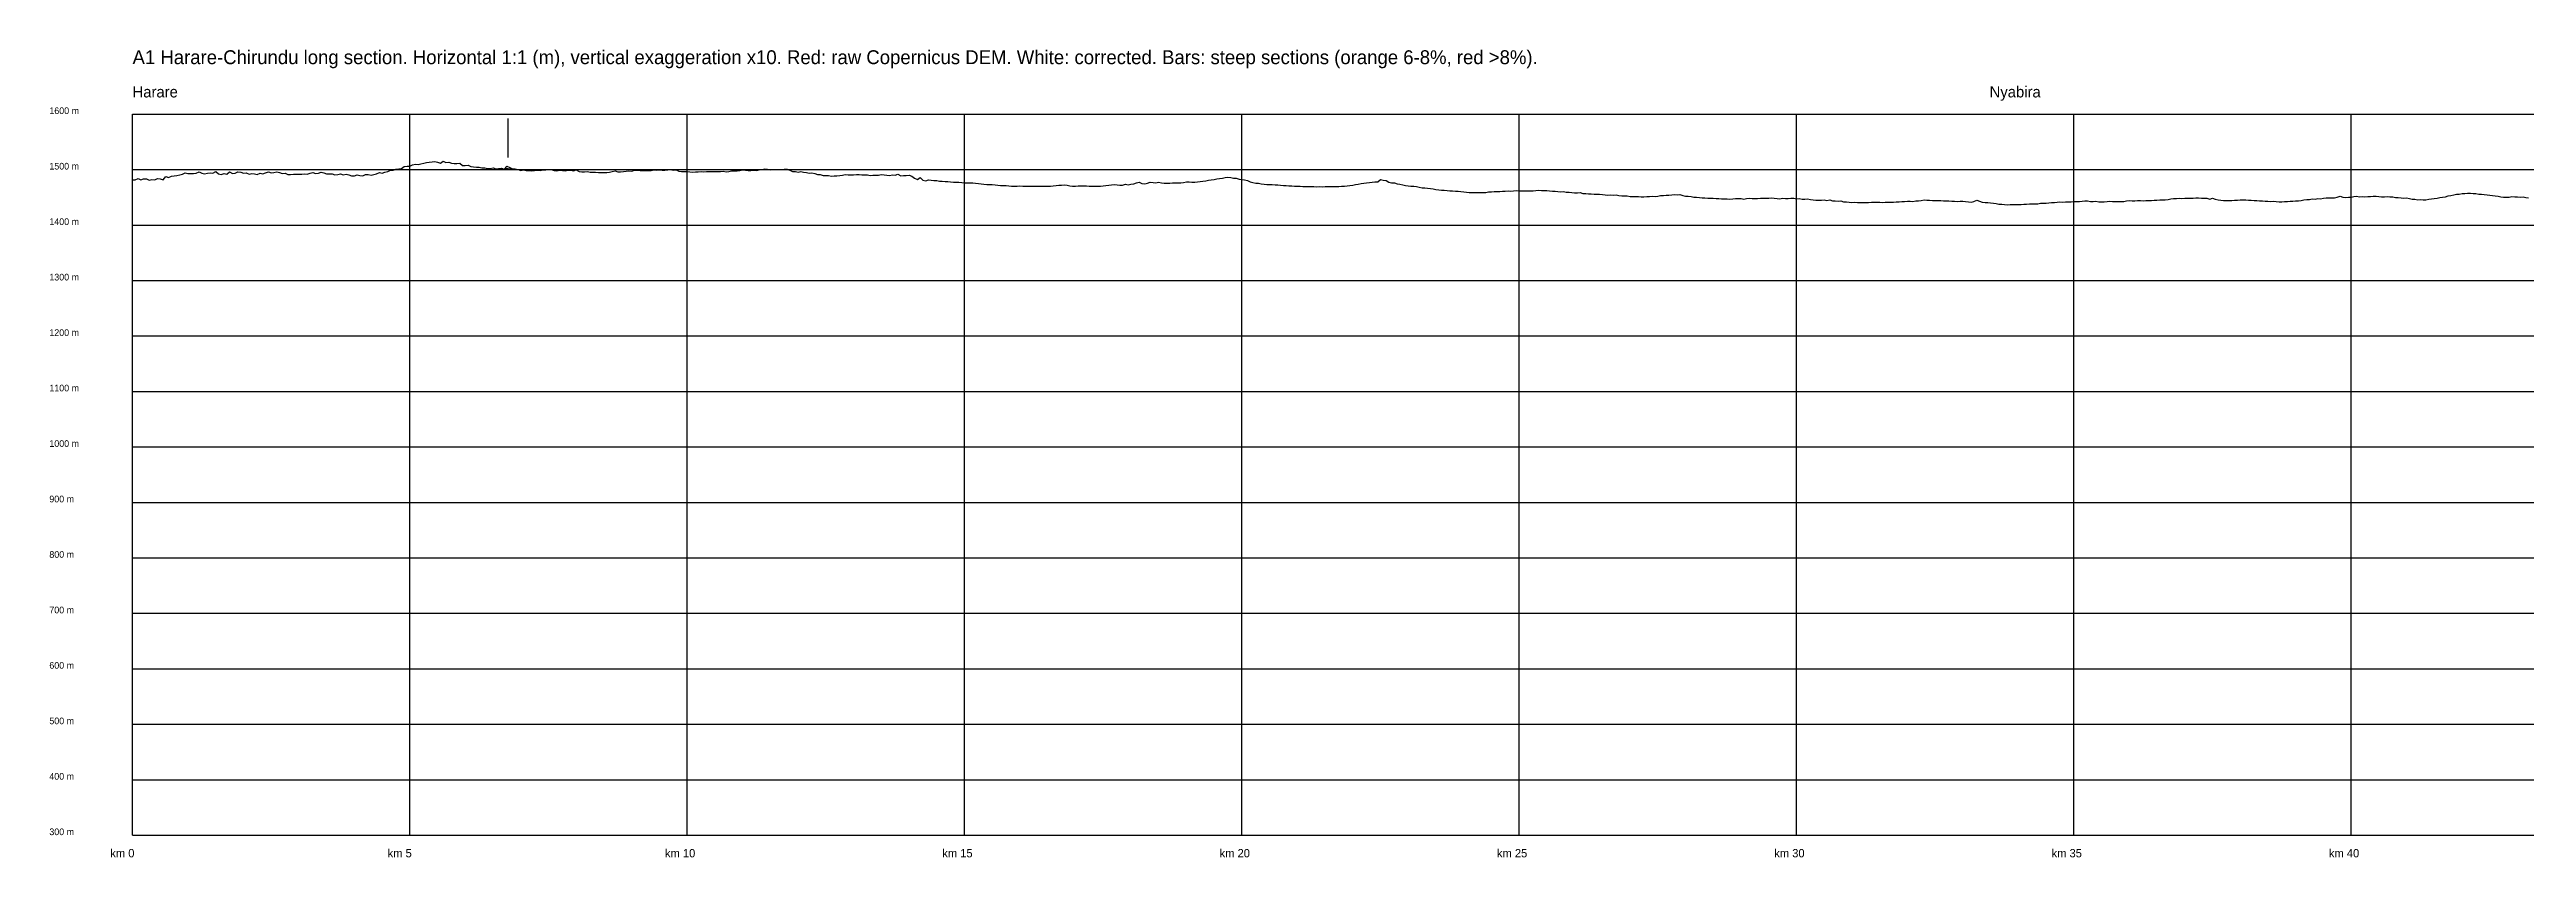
# Model space of a CAD drawing. Header units: metres. Extents: x -1496 to 355940, y -975 to 14163.
# Drawn here: x -1496 to 43161, y -402 to 14163 of the extents above; entities that cross this region are included whole.
import ezdxf

# ---------------------------------------------------------------- set-up
doc = ezdxf.new("R2010")
doc.units = ezdxf.units.M
for name, color, linetype in [('FLAGS', 6, 'Continuous'), ('GRID', 8, 'Continuous'), ('GROUND_CORRECTED', 7, 'Continuous'), ('GROUND_RAW_DEM', 1, 'Continuous'), ('TEXT', 7, 'Continuous')]:
    doc.layers.add(name, color=color, linetype=linetype)

msp = doc.modelspace()

# ---------------------------------------------------------------- linework, layer by layer
at = {"layer": 'FLAGS'}
msp.add_line((6775, 12219), (6775, 12919), dxfattribs=at)
at = {"layer": 'GRID'}
for p, q in [((0, 13000), (352775, 13000)), ((0, 0), (0, 13000)), ((5000, 0), (5000, 13000)), ((10000, 0), (10000, 13000)), ((15000, 0), (15000, 13000)), ((20000, 0), (20000, 13000)), ((25000, 0), (25000, 13000)), ((30000, 0), (30000, 13000)), ((35000, 0), (35000, 13000)), ((40000, 0), (40000, 13000)), ((0, 12000), (352775, 12000)), ((0, 11000), (352775, 11000)), ((0, 10000), (352775, 10000)), ((0, 9000), (352775, 9000)), ((0, 8000), (352775, 8000)), ((0, 7000), (352775, 7000)), ((0, 6000), (352775, 6000)), ((0, 5000), (352775, 5000)), ((0, 4000), (352775, 4000)), ((0, 3000), (352775, 3000)), ((0, 2000), (352775, 2000)), ((0, 1000), (352775, 1000)), ((0, 0), (352775, 0))]:
    msp.add_line(p, q, dxfattribs=at)
at = {"layer": 'GROUND_CORRECTED'}
msp.add_lwpolyline([(0, 11815), (50, 11816), (100, 11841), (150, 11814), (200, 11835), (250, 11834), (300, 11811), (350, 11822), (400, 11816), (450, 11841), (500, 11831), (550, 11813), (600, 11874), (650, 11857), (700, 11881), (750, 11885), (800, 11893), (850, 11904), (900, 11914), (950, 11939), (1000, 11929), (1050, 11926), (1100, 11930), (1150, 11935), (1200, 11956), (1250, 11937), (1300, 11924), (1350, 11932), (1400, 11942), (1450, 11936), (1500, 11964), (1550, 11920), (1600, 11912), (1650, 11931), (1700, 11919), (1750, 11959), (1800, 11931), (1850, 11935), (1900, 11956), (1950, 11954), (2000, 11936), (2050, 11940), (2100, 11918), (2150, 11929), (2200, 11925), (2250, 11912), (2300, 11937), (2350, 11923), (2400, 11942), (2450, 11957), (2500, 11941), (2550, 11948), (2600, 11959), (2650, 11949), (2700, 11926), (2750, 11934), (2800, 11913), (2850, 11908), (2900, 11917), (2950, 11915), (3000, 11916), (3050, 11919), (3100, 11922), (3150, 11917), (3200, 11934), (3250, 11949), (3300, 11931), (3350, 11933), (3400, 11954), (3450, 11940), (3500, 11922), (3550, 11923), (3600, 11921), (3650, 11907), (3700, 11913), (3750, 11922), (3800, 11906), (3850, 11916), (3900, 11905), (3950, 11887), (4000, 11888), (4050, 11904), (4100, 11894), (4150, 11889), (4200, 11910), (4250, 11910), (4300, 11901), (4350, 11913), (4400, 11920), (4450, 11945), (4500, 11935), (4550, 11951), (4600, 11962), (4650, 11988), (4700, 11986), (4750, 12008), (4800, 12011), (4850, 12018), (4900, 12052), (4950, 12058), (5000, 12062), (5050, 12085), (5100, 12096), (5150, 12090), (5200, 12101), (5250, 12113), (5300, 12128), (5350, 12133), (5400, 12136), (5450, 12143), (5500, 12135), (5550, 12117), (5600, 12151), (5650, 12128), (5700, 12132), (5750, 12114), (5800, 12108), (5850, 12107), (5900, 12112), (5950, 12074), (6000, 12073), (6050, 12080), (6100, 12056), (6150, 12049), (6200, 12044), (6250, 12041), (6300, 12031), (6350, 12030), (6400, 12021), (6450, 12021), (6500, 12031), (6550, 12011), (6600, 12017), (6650, 12027), (6700, 12008), (6750, 12027), (6800, 12010), (6850, 12010), (6900, 12011), (6950, 11999), (7000, 11984), (7050, 11995), (7100, 11983), (7150, 11980), (7200, 11978), (7250, 11983), (7300, 11988), (7350, 11985), (7400, 11997), (7450, 11992), (7500, 12003), (7550, 11999), (7600, 11981), (7650, 11979), (7700, 11990), (7750, 11980), (7800, 11978), (7850, 11990), (7900, 11991), (7950, 11977), (8000, 11996), (8050, 11966), (8100, 11960), (8150, 11959), (8200, 11963), (8250, 11952), (8300, 11953), (8350, 11955), (8400, 11945), (8450, 11946), (8500, 11944), (8550, 11949), (8600, 11952), (8650, 11963), (8700, 11976), (8750, 11957), (8800, 11961), (8850, 11963), (8900, 11969), (8950, 11974), (9000, 11973), (9050, 11991), (9100, 11987), (9150, 11980), (9200, 11980), (9250, 11984), (9300, 11982), (9350, 11984), (9400, 11993), (9450, 11989), (9500, 11992), (9550, 11987), (9600, 11986), (9650, 11993), (9700, 11998), (9750, 11990), (9800, 11993), (9850, 11973), (9900, 11966), (9950, 11964), (10000, 11962), (10050, 11960), (10100, 11955), (10150, 11961), (10200, 11961), (10250, 11964), (10300, 11957), (10350, 11962), (10400, 11963), (10450, 11962), (10500, 11967), (10550, 11965), (10600, 11965), (10650, 11972), (10700, 11961), (10750, 11964), (10800, 11976), (10850, 11978), (10900, 11979), (10950, 11982), (11000, 11993), (11050, 11990), (11100, 11982), (11150, 11985), (11200, 11988), (11250, 11983), (11300, 11995), (11350, 12000), (11400, 12011), (11450, 12004), (11500, 11995), (11550, 12002), (11600, 12003), (11650, 11998), (11700, 11998), (11750, 12009), (11800, 12008), (11850, 11991), (11900, 11966), (11950, 11964), (12000, 11954), (12050, 11966), (12100, 11955), (12150, 11945), (12200, 11934), (12250, 11940), (12300, 11928), (12350, 11913), (12400, 11908), (12450, 11895), (12500, 11891), (12550, 11895), (12600, 11882), (12650, 11886), (12700, 11888), (12750, 11892), (12800, 11896), (12850, 11912), (12900, 11905), (12950, 11902), (13000, 11905), (13050, 11908), (13100, 11910), (13150, 11905), (13200, 11906), (13250, 11904), (13300, 11895), (13350, 11897), (13400, 11898), (13450, 11899), (13500, 11913), (13550, 11905), (13600, 11896), (13650, 11892), (13700, 11902), (13750, 11897), (13800, 11916), (13850, 11885), (13900, 11895), (13950, 11891), (14000, 11898), (14050, 11882), (14100, 11847), (14150, 11822), (14200, 11856), (14250, 11809), (14300, 11798), (14350, 11813), (14400, 11806), (14450, 11801), (14500, 11803), (14550, 11791), (14600, 11788), (14650, 11783), (14700, 11782), (14750, 11779), (14800, 11775), (14850, 11772), (14900, 11771), (14950, 11768), (15000, 11763), (15050, 11761), (15100, 11758), (15150, 11758), (15200, 11752), (15250, 11748), (15300, 11745), (15350, 11737), (15400, 11732), (15450, 11728), (15500, 11728), (15550, 11722), (15600, 11717), (15650, 11715), (15700, 11715), (15750, 11710), (15800, 11705), (15850, 11702), (15900, 11702), (15950, 11698), (16000, 11704), (16050, 11703), (16100, 11701), (16150, 11702), (16200, 11703), (16250, 11700), (16300, 11698), (16350, 11703), (16400, 11702), (16450, 11701), (16500, 11702), (16550, 11700), (16600, 11709), (16650, 11713), (16700, 11719), (16750, 11718), (16800, 11722), (16850, 11716), (16900, 11704), (16950, 11702), (17000, 11702), (17050, 11707), (17100, 11705), (17150, 11707), (17200, 11705), (17250, 11703), (17300, 11702), (17350, 11700), (17400, 11701), (17450, 11701), (17500, 11708), (17550, 11713), (17600, 11717), (17650, 11723), (17700, 11729), (17750, 11724), (17800, 11720), (17850, 11720), (17900, 11737), (17950, 11726), (18000, 11734), (18050, 11743), (18100, 11763), (18150, 11773), (18200, 11751), (18250, 11744), (18300, 11756), (18350, 11775), (18400, 11766), (18450, 11761), (18500, 11774), (18550, 11759), (18600, 11755), (18650, 11755), (18700, 11753), (18750, 11760), (18800, 11759), (18850, 11760), (18900, 11762), (18950, 11765), (19000, 11778), (19050, 11776), (19100, 11774), (19150, 11772), (19200, 11779), (19250, 11785), (19300, 11791), (19350, 11797), (19400, 11808), (19450, 11814), (19500, 11822), (19550, 11830), (19600, 11836), (19650, 11847), (19700, 11859), (19750, 11862), (19800, 11857), (19850, 11847), (19900, 11843), (19950, 11827), (20000, 11822), (20050, 11812), (20100, 11801), (20150, 11781), (20200, 11766), (20250, 11756), (20300, 11752), (20350, 11745), (20400, 11738), (20450, 11733), (20500, 11733), (20550, 11728), (20600, 11724), (20650, 11722), (20700, 11717), (20750, 11715), (20800, 11710), (20850, 11709), (20900, 11708), (20950, 11703), (21000, 11699), (21050, 11699), (21100, 11697), (21150, 11696), (21200, 11694), (21250, 11695), (21300, 11695), (21350, 11691), (21400, 11692), (21450, 11691), (21500, 11695), (21550, 11694), (21600, 11692), (21650, 11696), (21700, 11697), (21750, 11697), (21800, 11698), (21850, 11701), (21900, 11708), (21950, 11714), (22000, 11719), (22050, 11728), (22100, 11736), (22150, 11746), (22200, 11752), (22250, 11759), (22300, 11768), (22350, 11775), (22400, 11776), (22450, 11778), (22500, 11821), (22550, 11807), (22600, 11800), (22650, 11770), (22700, 11763), (22750, 11758), (22800, 11744), (22850, 11734), (22900, 11724), (22950, 11714), (23000, 11708), (23050, 11701), (23100, 11702), (23150, 11693), (23200, 11681), (23250, 11673), (23300, 11669), (23350, 11667), (23400, 11658), (23450, 11651), (23500, 11642), (23550, 11637), (23600, 11629), (23650, 11626), (23700, 11621), (23750, 11619), (23800, 11616), (23850, 11612), (23900, 11608), (23950, 11602), (24000, 11599), (24050, 11594), (24100, 11589), (24150, 11586), (24200, 11586), (24250, 11589), (24300, 11584), (24350, 11588), (24400, 11588), (24450, 11597), (24500, 11601), (24550, 11604), (24600, 11606), (24650, 11607), (24700, 11608), (24750, 11611), (24800, 11614), (24850, 11612), (24900, 11617), (24950, 11623), (25000, 11615), (25050, 11616), (25100, 11619), (25150, 11616), (25200, 11617), (25250, 11616), (25300, 11620), (25350, 11626), (25400, 11623), (25450, 11621), (25500, 11620), (25550, 11614), (25600, 11612), (25650, 11609), (25700, 11605), (25750, 11601), (25800, 11602), (25850, 11595), (25900, 11590), (25950, 11585), (26000, 11582), (26050, 11581), (26100, 11584), (26150, 11570), (26200, 11570), (26250, 11562), (26300, 11561), (26350, 11555), (26400, 11553), (26450, 11556), (26500, 11547), (26550, 11542), (26600, 11540), (26650, 11541), (26700, 11538), (26750, 11541), (26800, 11532), (26850, 11526), (26900, 11525), (26950, 11523), (27000, 11516), (27050, 11515), (27100, 11513), (27150, 11512), (27200, 11508), (27250, 11510), (27300, 11512), (27350, 11515), (27400, 11520), (27450, 11515), (27500, 11520), (27550, 11529), (27600, 11532), (27650, 11537), (27700, 11539), (27750, 11541), (27800, 11551), (27850, 11545), (27900, 11548), (27950, 11529), (28000, 11520), (28050, 11517), (28100, 11511), (28150, 11503), (28200, 11499), (28250, 11493), (28300, 11492), (28350, 11487), (28400, 11485), (28450, 11481), (28500, 11481), (28550, 11475), (28600, 11478), (28650, 11473), (28700, 11471), (28750, 11469), (28800, 11468), (28850, 11470), (28900, 11479), (28950, 11480), (29000, 11480), (29050, 11468), (29100, 11476), (29150, 11481), (29200, 11476), (29250, 11475), (29300, 11480), (29350, 11485), (29400, 11484), (29450, 11481), (29500, 11485), (29550, 11492), (29600, 11485), (29650, 11475), (29700, 11473), (29750, 11482), (29800, 11478), (29850, 11479), (29900, 11484), (29950, 11484), (30000, 11469), (30050, 11479), (30100, 11465), (30150, 11467), (30200, 11470), (30250, 11457), (30300, 11451), (30350, 11446), (30400, 11448), (30450, 11446), (30500, 11453), (30550, 11443), (30600, 11452), (30650, 11436), (30700, 11437), (30750, 11431), (30800, 11433), (30850, 11419), (30900, 11416), (30950, 11413), (31000, 11407), (31050, 11409), (31100, 11406), (31150, 11407), (31200, 11408), (31250, 11407), (31300, 11407), (31350, 11414), (31400, 11413), (31450, 11410), (31500, 11414), (31550, 11408), (31600, 11409), (31650, 11409), (31700, 11412), (31750, 11414), (31800, 11417), (31850, 11416), (31900, 11421), (31950, 11426), (32000, 11428), (32050, 11428), (32100, 11426), (32150, 11434), (32200, 11436), (32250, 11442), (32300, 11455), (32350, 11447), (32400, 11445), (32450, 11443), (32500, 11440), (32550, 11440), (32600, 11444), (32650, 11438), (32700, 11436), (32750, 11433), (32800, 11432), (32850, 11432), (32900, 11426), (32950, 11428), (33000, 11427), (33050, 11421), (33100, 11418), (33150, 11413), (33200, 11421), (33250, 11446), (33300, 11427), (33350, 11410), (33400, 11407), (33450, 11403), (33500, 11400), (33550, 11391), (33600, 11385), (33650, 11377), (33700, 11373), (33750, 11370), (33800, 11365), (33850, 11369), (33900, 11370), (33950, 11372), (34000, 11372), (34050, 11369), (34100, 11374), (34150, 11377), (34200, 11382), (34250, 11379), (34300, 11380), (34350, 11382), (34400, 11391), (34450, 11392), (34500, 11396), (34550, 11400), (34600, 11405), (34650, 11406), (34700, 11414), (34750, 11416), (34800, 11413), (34850, 11415), (34900, 11417), (34950, 11417), (35000, 11421), (35050, 11421), (35100, 11421), (35150, 11428), (35200, 11438), (35250, 11436), (35300, 11426), (35350, 11423), (35400, 11432), (35450, 11417), (35500, 11418), (35550, 11417), (35600, 11421), (35650, 11427), (35700, 11421), (35750, 11421), (35800, 11421), (35850, 11422), (35900, 11424), (35950, 11433), (36000, 11439), (36050, 11435), (36100, 11437), (36150, 11440), (36200, 11441), (36250, 11438), (36300, 11441), (36350, 11442), (36400, 11444), (36450, 11449), (36500, 11447), (36550, 11452), (36600, 11452), (36650, 11456), (36700, 11462), (36750, 11472), (36800, 11477), (36850, 11479), (36900, 11482), (36950, 11479), (37000, 11486), (37050, 11483), (37100, 11484), (37150, 11486), (37200, 11491), (37250, 11491), (37300, 11483), (37350, 11486), (37400, 11485), (37450, 11468), (37500, 11482), (37550, 11463), (37600, 11454), (37650, 11448), (37700, 11443), (37750, 11443), (37800, 11441), (37850, 11442), (37900, 11446), (37950, 11446), (38000, 11452), (38050, 11453), (38100, 11453), (38150, 11450), (38200, 11447), (38250, 11442), (38300, 11439), (38350, 11434), (38400, 11435), (38450, 11428), (38500, 11428), (38550, 11426), (38600, 11427), (38650, 11423), (38700, 11416), (38750, 11415), (38800, 11421), (38850, 11421), (38900, 11427), (38950, 11429), (39000, 11435), (39050, 11438), (39100, 11444), (39150, 11455), (39200, 11458), (39250, 11459), (39300, 11473), (39350, 11467), (39400, 11475), (39450, 11474), (39500, 11483), (39550, 11487), (39600, 11487), (39650, 11487), (39700, 11492), (39750, 11499), (39800, 11518), (39850, 11499), (39900, 11494), (39950, 11499), (40000, 11501), (40050, 11513), (40100, 11522), (40150, 11505), (40200, 11511), (40250, 11509), (40300, 11514), (40350, 11514), (40400, 11517), (40450, 11519), (40500, 11516), (40550, 11509), (40600, 11509), (40650, 11511), (40700, 11509), (40750, 11506), (40800, 11498), (40850, 11498), (40900, 11490), (40950, 11482), (41000, 11487), (41050, 11475), (41100, 11465), (41150, 11463), (41200, 11456), (41250, 11457), (41300, 11454), (41350, 11455), (41400, 11463), (41450, 11470), (41500, 11477), (41550, 11485), (41600, 11496), (41650, 11502), (41700, 11506), (41750, 11523), (41800, 11531), (41850, 11546), (41900, 11558), (41950, 11555), (42000, 11568), (42050, 11566), (42100, 11575), (42150, 11572), (42200, 11570), (42250, 11566), (42300, 11558), (42350, 11554), (42400, 11548), (42450, 11545), (42500, 11535), (42550, 11530), (42600, 11526), (42650, 11521), (42700, 11509), (42750, 11504), (42800, 11500), (42850, 11501), (42900, 11511), (42950, 11507), (43000, 11505), (43050, 11503), (43100, 11505), (43150, 11496), (43200, 11489)], dxfattribs=at)
at = {"layer": 'GROUND_RAW_DEM'}
msp.add_lwpolyline([(0, 11815), (50, 11816), (100, 11841), (150, 11814), (200, 11835), (250, 11834), (300, 11811), (350, 11822), (400, 11816), (450, 11841), (500, 11831), (550, 11813), (600, 11874), (650, 11857), (700, 11881), (750, 11885), (800, 11893), (850, 11904), (900, 11914), (950, 11939), (1000, 11929), (1050, 11926), (1100, 11930), (1150, 11935), (1200, 11956), (1250, 11937), (1300, 11924), (1350, 11932), (1400, 11942), (1450, 11936), (1500, 11964), (1550, 11920), (1600, 11912), (1650, 11931), (1700, 11919), (1750, 11959), (1800, 11931), (1850, 11935), (1900, 11956), (1950, 11954), (2000, 11936), (2050, 11940), (2100, 11918), (2150, 11929), (2200, 11925), (2250, 11912), (2300, 11937), (2350, 11923), (2400, 11942), (2450, 11957), (2500, 11941), (2550, 11948), (2600, 11959), (2650, 11949), (2700, 11926), (2750, 11934), (2800, 11913), (2850, 11908), (2900, 11917), (2950, 11915), (3000, 11916), (3050, 11919), (3100, 11922), (3150, 11917), (3200, 11934), (3250, 11949), (3300, 11931), (3350, 11933), (3400, 11954), (3450, 11940), (3500, 11922), (3550, 11923), (3600, 11921), (3650, 11907), (3700, 11913), (3750, 11922), (3800, 11906), (3850, 11916), (3900, 11905), (3950, 11887), (4000, 11888), (4050, 11904), (4100, 11894), (4150, 11889), (4200, 11910), (4250, 11910), (4300, 11901), (4350, 11913), (4400, 11920), (4450, 11945), (4500, 11935), (4550, 11951), (4600, 11962), (4650, 11988), (4700, 11986), (4750, 12008), (4800, 12011), (4850, 12018), (4900, 12052), (4950, 12058), (5000, 12062), (5050, 12085), (5100, 12096), (5150, 12090), (5200, 12101), (5250, 12113), (5300, 12128), (5350, 12133), (5400, 12136), (5450, 12143), (5500, 12135), (5550, 12117), (5600, 12151), (5650, 12128), (5700, 12132), (5750, 12114), (5800, 12108), (5850, 12107), (5900, 12112), (5950, 12074), (6000, 12073), (6050, 12080), (6100, 12056), (6150, 12049), (6200, 12044), (6250, 12041), (6300, 12031), (6350, 12030), (6400, 12021), (6450, 12021), (6500, 12031), (6550, 12011), (6600, 12017), (6650, 12027), (6700, 12008), (6750, 12063), (6800, 12038), (6850, 12010), (6900, 12011), (6950, 11999), (7000, 11984), (7050, 11995), (7100, 11983), (7150, 11980), (7200, 11978), (7250, 11983), (7300, 11988), (7350, 11985), (7400, 11997), (7450, 11992), (7500, 12003), (7550, 11999), (7600, 11981), (7650, 11979), (7700, 11990), (7750, 11980), (7800, 11978), (7850, 11990), (7900, 11991), (7950, 11977), (8000, 11996), (8050, 11966), (8100, 11960), (8150, 11959), (8200, 11963), (8250, 11952), (8300, 11953), (8350, 11955), (8400, 11945), (8450, 11946), (8500, 11944), (8550, 11949), (8600, 11952), (8650, 11963), (8700, 11976), (8750, 11957), (8800, 11961), (8850, 11963), (8900, 11969), (8950, 11974), (9000, 11973), (9050, 11991), (9100, 11987), (9150, 11980), (9200, 11980), (9250, 11984), (9300, 11982), (9350, 11984), (9400, 11993), (9450, 11989), (9500, 11992), (9550, 11987), (9600, 11986), (9650, 11993), (9700, 11998), (9750, 11990), (9800, 11993), (9850, 11973), (9900, 11966), (9950, 11964), (10000, 11962), (10050, 11960), (10100, 11955), (10150, 11961), (10200, 11961), (10250, 11964), (10300, 11957), (10350, 11962), (10400, 11963), (10450, 11962), (10500, 11967), (10550, 11965), (10600, 11965), (10650, 11972), (10700, 11961), (10750, 11964), (10800, 11976), (10850, 11978), (10900, 11979), (10950, 11982), (11000, 11993), (11050, 11990), (11100, 11982), (11150, 11985), (11200, 11988), (11250, 11983), (11300, 11995), (11350, 12000), (11400, 12011), (11450, 12004), (11500, 11995), (11550, 12002), (11600, 12003), (11650, 11998), (11700, 11998), (11750, 12009), (11800, 12008), (11850, 11991), (11900, 11966), (11950, 11964), (12000, 11954), (12050, 11966), (12100, 11955), (12150, 11945), (12200, 11934), (12250, 11940), (12300, 11928), (12350, 11913), (12400, 11908), (12450, 11895), (12500, 11891), (12550, 11895), (12600, 11882), (12650, 11886), (12700, 11888), (12750, 11892), (12800, 11896), (12850, 11912), (12900, 11905), (12950, 11902), (13000, 11905), (13050, 11908), (13100, 11910), (13150, 11905), (13200, 11906), (13250, 11904), (13300, 11895), (13350, 11897), (13400, 11898), (13450, 11899), (13500, 11913), (13550, 11905), (13600, 11896), (13650, 11892), (13700, 11902), (13750, 11897), (13800, 11916), (13850, 11885), (13900, 11895), (13950, 11891), (14000, 11898), (14050, 11882), (14100, 11847), (14150, 11822), (14200, 11856), (14250, 11809), (14300, 11798), (14350, 11813), (14400, 11806), (14450, 11801), (14500, 11803), (14550, 11791), (14600, 11788), (14650, 11783), (14700, 11782), (14750, 11779), (14800, 11775), (14850, 11772), (14900, 11771), (14950, 11768), (15000, 11763), (15050, 11761), (15100, 11758), (15150, 11758), (15200, 11752), (15250, 11748), (15300, 11745), (15350, 11737), (15400, 11732), (15450, 11728), (15500, 11728), (15550, 11722), (15600, 11717), (15650, 11715), (15700, 11715), (15750, 11710), (15800, 11705), (15850, 11702), (15900, 11702), (15950, 11698), (16000, 11704), (16050, 11703), (16100, 11701), (16150, 11702), (16200, 11703), (16250, 11700), (16300, 11698), (16350, 11703), (16400, 11702), (16450, 11701), (16500, 11702), (16550, 11700), (16600, 11709), (16650, 11713), (16700, 11719), (16750, 11718), (16800, 11722), (16850, 11716), (16900, 11704), (16950, 11702), (17000, 11702), (17050, 11707), (17100, 11705), (17150, 11707), (17200, 11705), (17250, 11703), (17300, 11702), (17350, 11700), (17400, 11701), (17450, 11701), (17500, 11708), (17550, 11713), (17600, 11717), (17650, 11723), (17700, 11729), (17750, 11724), (17800, 11720), (17850, 11720), (17900, 11737), (17950, 11726), (18000, 11734), (18050, 11743), (18100, 11763), (18150, 11773), (18200, 11751), (18250, 11744), (18300, 11756), (18350, 11775), (18400, 11766), (18450, 11761), (18500, 11774), (18550, 11759), (18600, 11755), (18650, 11755), (18700, 11753), (18750, 11760), (18800, 11759), (18850, 11760), (18900, 11762), (18950, 11765), (19000, 11778), (19050, 11776), (19100, 11774), (19150, 11772), (19200, 11779), (19250, 11785), (19300, 11791), (19350, 11797), (19400, 11808), (19450, 11814), (19500, 11822), (19550, 11830), (19600, 11836), (19650, 11847), (19700, 11859), (19750, 11862), (19800, 11857), (19850, 11847), (19900, 11843), (19950, 11827), (20000, 11822), (20050, 11812), (20100, 11801), (20150, 11781), (20200, 11766), (20250, 11756), (20300, 11752), (20350, 11745), (20400, 11738), (20450, 11733), (20500, 11733), (20550, 11728), (20600, 11724), (20650, 11722), (20700, 11717), (20750, 11715), (20800, 11710), (20850, 11709), (20900, 11708), (20950, 11703), (21000, 11699), (21050, 11699), (21100, 11697), (21150, 11696), (21200, 11694), (21250, 11695), (21300, 11695), (21350, 11691), (21400, 11692), (21450, 11691), (21500, 11695), (21550, 11694), (21600, 11692), (21650, 11696), (21700, 11697), (21750, 11697), (21800, 11698), (21850, 11701), (21900, 11708), (21950, 11714), (22000, 11719), (22050, 11728), (22100, 11736), (22150, 11746), (22200, 11752), (22250, 11759), (22300, 11768), (22350, 11775), (22400, 11776), (22450, 11778), (22500, 11821), (22550, 11807), (22600, 11800), (22650, 11770), (22700, 11763), (22750, 11758), (22800, 11744), (22850, 11734), (22900, 11724), (22950, 11714), (23000, 11708), (23050, 11701), (23100, 11702), (23150, 11693), (23200, 11681), (23250, 11673), (23300, 11669), (23350, 11667), (23400, 11658), (23450, 11651), (23500, 11642), (23550, 11637), (23600, 11629), (23650, 11626), (23700, 11621), (23750, 11619), (23800, 11616), (23850, 11612), (23900, 11608), (23950, 11602), (24000, 11599), (24050, 11594), (24100, 11589), (24150, 11586), (24200, 11586), (24250, 11589), (24300, 11584), (24350, 11588), (24400, 11588), (24450, 11597), (24500, 11601), (24550, 11604), (24600, 11606), (24650, 11607), (24700, 11608), (24750, 11611), (24800, 11614), (24850, 11612), (24900, 11617), (24950, 11623), (25000, 11615), (25050, 11616), (25100, 11619), (25150, 11616), (25200, 11617), (25250, 11616), (25300, 11620), (25350, 11626), (25400, 11623), (25450, 11621), (25500, 11620), (25550, 11614), (25600, 11612), (25650, 11609), (25700, 11605), (25750, 11601), (25800, 11602), (25850, 11595), (25900, 11590), (25950, 11585), (26000, 11582), (26050, 11581), (26100, 11584), (26150, 11570), (26200, 11570), (26250, 11562), (26300, 11561), (26350, 11555), (26400, 11553), (26450, 11556), (26500, 11547), (26550, 11542), (26600, 11540), (26650, 11541), (26700, 11538), (26750, 11541), (26800, 11532), (26850, 11526), (26900, 11525), (26950, 11523), (27000, 11516), (27050, 11515), (27100, 11513), (27150, 11512), (27200, 11508), (27250, 11510), (27300, 11512), (27350, 11515), (27400, 11520), (27450, 11515), (27500, 11520), (27550, 11529), (27600, 11532), (27650, 11537), (27700, 11539), (27750, 11541), (27800, 11551), (27850, 11545), (27900, 11548), (27950, 11529), (28000, 11520), (28050, 11517), (28100, 11511), (28150, 11503), (28200, 11499), (28250, 11493), (28300, 11492), (28350, 11487), (28400, 11485), (28450, 11481), (28500, 11481), (28550, 11475), (28600, 11478), (28650, 11473), (28700, 11471), (28750, 11469), (28800, 11468), (28850, 11470), (28900, 11479), (28950, 11480), (29000, 11480), (29050, 11468), (29100, 11476), (29150, 11481), (29200, 11476), (29250, 11475), (29300, 11480), (29350, 11485), (29400, 11484), (29450, 11481), (29500, 11485), (29550, 11492), (29600, 11485), (29650, 11475), (29700, 11473), (29750, 11482), (29800, 11478), (29850, 11479), (29900, 11484), (29950, 11484), (30000, 11469), (30050, 11479), (30100, 11465), (30150, 11467), (30200, 11470), (30250, 11457), (30300, 11451), (30350, 11446), (30400, 11448), (30450, 11446), (30500, 11453), (30550, 11443), (30600, 11452), (30650, 11436), (30700, 11437), (30750, 11431), (30800, 11433), (30850, 11419), (30900, 11416), (30950, 11413), (31000, 11407), (31050, 11409), (31100, 11406), (31150, 11407), (31200, 11408), (31250, 11407), (31300, 11407), (31350, 11414), (31400, 11413), (31450, 11410), (31500, 11414), (31550, 11408), (31600, 11409), (31650, 11409), (31700, 11412), (31750, 11414), (31800, 11417), (31850, 11416), (31900, 11421), (31950, 11426), (32000, 11428), (32050, 11428), (32100, 11426), (32150, 11434), (32200, 11436), (32250, 11442), (32300, 11455), (32350, 11447), (32400, 11445), (32450, 11443), (32500, 11440), (32550, 11440), (32600, 11444), (32650, 11438), (32700, 11436), (32750, 11433), (32800, 11432), (32850, 11432), (32900, 11426), (32950, 11428), (33000, 11427), (33050, 11421), (33100, 11418), (33150, 11413), (33200, 11421), (33250, 11446), (33300, 11427), (33350, 11410), (33400, 11407), (33450, 11403), (33500, 11400), (33550, 11391), (33600, 11385), (33650, 11377), (33700, 11373), (33750, 11370), (33800, 11365), (33850, 11369), (33900, 11370), (33950, 11372), (34000, 11372), (34050, 11369), (34100, 11374), (34150, 11377), (34200, 11382), (34250, 11379), (34300, 11380), (34350, 11382), (34400, 11391), (34450, 11392), (34500, 11396), (34550, 11400), (34600, 11405), (34650, 11406), (34700, 11414), (34750, 11416), (34800, 11413), (34850, 11415), (34900, 11417), (34950, 11417), (35000, 11421), (35050, 11421), (35100, 11421), (35150, 11428), (35200, 11438), (35250, 11436), (35300, 11426), (35350, 11423), (35400, 11432), (35450, 11417), (35500, 11418), (35550, 11417), (35600, 11421), (35650, 11427), (35700, 11421), (35750, 11421), (35800, 11421), (35850, 11422), (35900, 11424), (35950, 11433), (36000, 11439), (36050, 11435), (36100, 11437), (36150, 11440), (36200, 11441), (36250, 11438), (36300, 11441), (36350, 11442), (36400, 11444), (36450, 11449), (36500, 11447), (36550, 11452), (36600, 11452), (36650, 11456), (36700, 11462), (36750, 11472), (36800, 11477), (36850, 11479), (36900, 11482), (36950, 11479), (37000, 11486), (37050, 11483), (37100, 11484), (37150, 11486), (37200, 11491), (37250, 11491), (37300, 11483), (37350, 11486), (37400, 11485), (37450, 11468), (37500, 11482), (37550, 11463), (37600, 11454), (37650, 11448), (37700, 11443), (37750, 11443), (37800, 11441), (37850, 11442), (37900, 11446), (37950, 11446), (38000, 11452), (38050, 11453), (38100, 11453), (38150, 11450), (38200, 11447), (38250, 11442), (38300, 11439), (38350, 11434), (38400, 11435), (38450, 11428), (38500, 11428), (38550, 11426), (38600, 11427), (38650, 11423), (38700, 11416), (38750, 11415), (38800, 11421), (38850, 11421), (38900, 11427), (38950, 11429), (39000, 11435), (39050, 11438), (39100, 11444), (39150, 11455), (39200, 11458), (39250, 11459), (39300, 11473), (39350, 11467), (39400, 11475), (39450, 11474), (39500, 11483), (39550, 11487), (39600, 11487), (39650, 11487), (39700, 11492), (39750, 11499), (39800, 11518), (39850, 11499), (39900, 11494), (39950, 11499), (40000, 11501), (40050, 11513), (40100, 11522), (40150, 11505), (40200, 11511), (40250, 11509), (40300, 11514), (40350, 11514), (40400, 11517), (40450, 11519), (40500, 11516), (40550, 11509), (40600, 11509), (40650, 11511), (40700, 11509), (40750, 11506), (40800, 11498), (40850, 11498), (40900, 11490), (40950, 11482), (41000, 11487), (41050, 11475), (41100, 11465), (41150, 11463), (41200, 11456), (41250, 11457), (41300, 11454), (41350, 11455), (41400, 11463), (41450, 11470), (41500, 11477), (41550, 11485), (41600, 11496), (41650, 11502), (41700, 11506), (41750, 11523), (41800, 11531), (41850, 11546), (41900, 11558), (41950, 11555), (42000, 11568), (42050, 11566), (42100, 11575), (42150, 11572), (42200, 11570), (42250, 11566), (42300, 11558), (42350, 11554), (42400, 11548), (42450, 11545), (42500, 11535), (42550, 11530), (42600, 11526), (42650, 11521), (42700, 11509), (42750, 11504), (42800, 11500), (42850, 11501), (42900, 11511), (42950, 11507), (43000, 11505), (43050, 11503), (43100, 11505), (43150, 11496), (43200, 11489)], dxfattribs=at)

# ---------------------------------------------------------------- texts
at = {"layer": 'TEXT'}
for s, height, p in [('A1 Harare-Chirundu long section. Horizontal 1:1 (m), vertical exaggeration x10. Red: raw Copernicus DEM. White: corrected. Bars: steep sections (orange 6-8%, red >8%).', 250, (0, 13900)), ('Harare', 200, (0, 13300)), ('Nyabira', 200, (33482, 13300)), ('1600 m', 120, (-1500, 13000)), ('1500 m', 120, (-1500, 12000)), ('1400 m', 120, (-1500, 11000)), ('1300 m', 120, (-1500, 10000)), ('1200 m', 120, (-1500, 9000)), ('1100 m', 120, (-1500, 8000)), ('1000 m', 120, (-1500, 7000)), ('900 m', 120, (-1500, 6000)), ('800 m', 120, (-1500, 5000)), ('700 m', 120, (-1500, 4000)), ('600 m', 120, (-1500, 3000)), ('500 m', 120, (-1500, 2000)), ('400 m', 120, (-1500, 1000)), ('300 m', 120, (-1500, 0)), ('km 0', 150, (-400, -400)), ('km 5', 150, (4600, -400)), ('km 10', 150, (9600, -400)), ('km 15', 150, (14600, -400)), ('km 20', 150, (19600, -400)), ('km 25', 150, (24600, -400)), ('km 30', 150, (29600, -400)), ('km 35', 150, (34600, -400)), ('km 40', 150, (39600, -400))]:
    msp.add_text(s, height=height, dxfattribs=at).set_placement(p)

doc.saveas('drawing.dxf')
